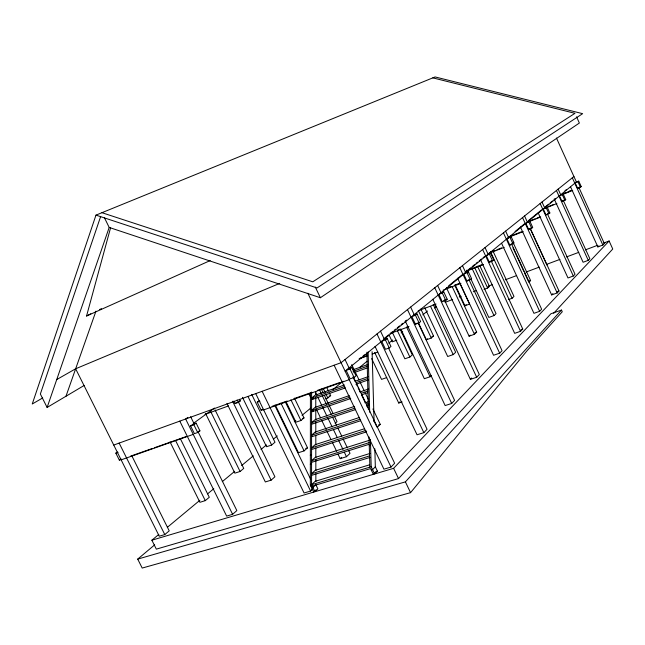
<?xml version="1.0" encoding="UTF-8"?>
<svg xmlns="http://www.w3.org/2000/svg" width="645" height="645" viewBox="0 0 645 645"><rect width="100%" height="100%" fill="white"/><g stroke="black" fill="none" stroke-linecap="round" stroke-linejoin="round"><path stroke-width="0.97" d="M311.696 487.886L312.914 487.515L315.856 484.709L317.888 488.878L314.954 491.708L311.567 484.734L311.591 392.096M313.728 492.071L310.342 485.104L310.422 393.216M210.189 260.572L86.551 316.01L110.609 227.685M95.976 215.132L317.042 287.944L582.645 113.665L435.085 76.94L95.976 215.132L32.25 404.004L42.691 397.941M100.652 216.51L40.353 393.998L47.117 407.447L84.124 385.476M47.117 407.447L109.19 227.435L104.506 217.897M65.975 396.248L95.96 311.14M311.753 489.41L310.6 491.055L304.077 493.006L255.734 393.611M154.679 544.856L137.716 559.11L142.198 568.06L410.559 492.651L526.973 350.832L562.271 311.761L561.497 310.068L550.886 313.776L398.529 478.59L156.332 549.137L151.865 540.204L158.831 534.415M137.716 559.11L405.407 481.871L561.497 310.068M553.7 313.244L612.75 249.01L609.122 240.996L603.752 243.004M151.865 540.204L393.611 468.318L609.122 240.996M334.118 365.215L383.928 469.173L391.015 467.053L394.635 463.263L353.412 377.051M375.027 346.373L417.041 434.77L423.846 432.65L427.071 429.272L388.629 348.244M405.302 321.121L445.155 405.56L451.71 403.456L454.612 400.408L418.049 322.782M432.803 299.272L470.374 379.357L476.695 377.269L479.332 374.511L444.437 299.99M457.636 278.221L493.57 355.258L499.665 353.194L502.06 350.686L469.06 279.817M480.614 259.943L514.67 333.344L520.555 331.304L522.748 329.014L491.047 260.596M501.592 243.286L533.939 313.325L539.631 311.317L541.639 309.213L511.485 243.818M520.426 227.024L551.652 294.926L557.159 292.951L559.005 291.016L530.271 228.427M538.22 212.971L567.979 277.955L573.316 276.02L575.026 274.23L547.597 214.253M554.232 198.999L583.096 262.257L588.264 260.354L589.844 258.693L563.222 200.248M570.664 187.074L597.859 246.914L602.873 245.044L605.413 242.383M470.374 379.357L471.705 377.978M551.652 294.926L552.894 293.636M597.859 246.914L598.85 245.89M374.834 448.783L375.334 466.803L377.406 471.116L374.656 473.954L371.189 466.746L370.391 439.318M375.334 466.803L372.576 469.625L371.27 470.012M314.905 490.942L316.082 489.813M312.567 489.168L310.6 491.055L262.136 391.289M338.012 454.136L340.197 458.668L346.486 456.716L350.017 453.338L348.711 450.621M377.083 427.441L380.284 424.378L372.923 408.986M400.884 329.079L424.337 378.704L430.038 376.777L431.36 375.503M424.732 307.641L447.695 356.508L453.217 354.597L455.644 352.267L433.174 304.384M446.509 287.888L469.092 336.174L474.438 334.287L476.679 332.151L455.015 285.759M471.035 279.245L488.805 317.437L493.997 315.574L496.061 313.599L474.543 267.296M508.72 299.498L512.074 298.28L513.984 296.45L492.957 251.01M512.952 242.23L530.609 280.543L528.836 282.244L524.667 273.206M340.197 458.668L341.624 457.321M374.681 352.452L398.739 403.036L399.908 401.924M469.092 336.174L470.221 335.102M311.567 484.734L315.179 481.307L369.48 464.851M370.246 457.361L312.204 475.163L311.527 473.777L315.171 470.374L370.149 453.395M368.924 444.357L312.172 462.167L311.503 460.788L315.163 457.442L368.795 440.495M366.666 431.819L312.188 449.299L311.519 447.92L315.155 444.671L364.659 428.691M179.794 421.121L226.645 516.105L232.619 514.323L236.844 510.574L198.176 432.029M226.951 403.423L265.345 481.952L271.126 480.154L274.923 476.784L238.432 402.004M275.391 405.116L298.482 452.701L304.093 450.895L307.544 447.84L285.171 401.642M335.142 423.346L337.029 421.669L334.416 416.243M392.483 332.651L404.867 358.797L409.865 357.04L412.316 354.871L400.392 329.659M418.339 322.645L426.409 339.786L431.271 338.044L433.537 336.029L420.83 309.011M484.048 289.363L487.636 288.025L489.45 286.412L479.711 265.434M426.409 339.786L427.554 338.778M455.168 284.84L464.94 305.778L466.254 304.617M360.652 420.717L312.196 436.592L311.535 435.222L315.147 432.069L359.62 417.404M355.653 409.519L312.212 424.055L311.551 422.693L315.139 419.629L354.645 406.334M349.364 395.595L315.123 407.342L311.567 410.317L312.22 411.679L313.647 410.486M351.976 367.384L350.025 368.988L346.131 370.383L350.179 378.857L354.081 377.478L356.024 375.85L351.976 367.384L348.098 368.771M387.177 338.48L385.436 339.907L381.695 341.278L385.492 349.284L389.241 347.937L390.967 346.486L387.177 338.48L383.444 339.851M417.033 313.962L415.461 315.252L411.857 316.59L415.445 324.209L419.057 322.879L420.613 321.573L417.033 313.962L413.437 315.3M443.792 291.983L438.89 294.475L442.293 301.731L445.776 300.425L447.187 299.24L443.792 291.983L440.317 293.306M468.383 271.787L463.731 274.141L466.964 281.075L471.608 278.713L468.383 271.787L465.029 273.077M490.74 253.429L486.314 255.662L489.394 262.297L493.812 260.056L490.74 253.429L487.499 254.686M511.146 236.675L506.922 238.795L509.856 245.156L514.073 243.028L511.146 236.675L508.01 237.908M531.706 228.217L532.689 227.387L529.892 221.275L525.852 223.307L528.658 229.41L531.706 228.217L528.892 222.098M556.901 203.538L543.308 209.02L545.993 214.898L549.854 212.963L547.17 207.085L544.227 208.27M572.712 190.38L559.441 195.814L562.021 201.482L565.73 199.619L563.149 193.96L560.295 195.121M578.759 181.148L575.203 182.922L577.678 188.372L581.234 186.59L578.759 181.148L575.993 182.269M415.445 324.209L416.493 323.33M466.964 281.075L468.254 279.994M489.394 262.297L490.571 261.306M509.856 245.156L510.937 244.253M528.658 229.41L529.658 228.58M545.993 214.898L549.854 212.963M562.021 201.482L562.875 200.764M577.678 188.372L581.234 186.59M56.736 379.558L75.65 368.779L159.267 536.221L164.789 534.568L169.224 530.851L131.951 456.071M170.022 441.89L199.918 502.302L205.287 500.633L209.294 497.279L180.31 438.608M205.578 413.501L234.861 473.148L240.093 471.471L243.737 468.415L215.035 409.841M242.456 397.296L266.546 446.719L271.642 445.034L274.98 442.236L251.687 394.361M286.001 401.569L295.974 422.169L300.933 420.492L304.005 417.92L294.459 398.167M325.403 398.795L327.821 397.965L330.651 395.595L329.345 392.878M167.345 527.328L199.861 500.294M207.601 493.852L213.793 488.708M222.307 481.622L234.699 471.326M241.665 465.529L253.275 455.87M261.015 449.436L266.441 444.929M273.407 439.132L277.277 435.915M294.305 421.749L295.853 420.467M302.045 415.316L310.567 408.237M333.014 389.564L343.075 381.195M359.338 367.674L367.078 361.24M388.758 343.213L392.628 339.996M401.142 332.917L402.69 331.627M422.814 314.889L427.466 311.027M344.43 384.968L315.115 395.216L311.583 398.102L312.236 399.457L313.647 398.296M547.17 207.085L546.25 207.843L548.943 213.729M563.149 193.96L562.303 194.661L564.883 200.329M384.001 338.641L388.677 334.811M390.241 333.538L392.579 331.627M394.135 330.353L395.699 329.079M397.264 327.805L399.602 325.894M401.158 324.612L402.722 323.339M405.06 321.428L406.624 320.154M448.743 285.735L462.005 274.899M465.126 272.351L470.592 267.885M472.148 266.611L474.486 264.7M476.05 263.426L477.606 262.152M479.171 260.878L481.509 258.967M483.073 257.686L484.629 256.412M515.057 231.555L524.417 223.904M528.319 220.719L541.582 209.883M544.702 207.335L548.597 204.151M550.161 202.869L552.499 200.958M554.063 199.684L555.619 198.41M564.98 190.759L566.544 189.485M345.139 371.189L576.388 181.946L556.466 138.054M573.921 176.512L341.076 362.7L113.746 445.05M259.379 400.577L257.242 402.206L261.185 410.317L262.604 409.212M197.684 432.521L199.918 430.86L196.12 423.136L192.847 424.297L190.597 425.934L194.411 433.674L197.684 432.521L193.871 424.765L196.12 423.136M233.901 401.109L235.094 403.56L238.271 402.416L240.279 400.924L239.48 399.295M235.094 403.56L236.433 402.569M193.323 423.418L214.479 408.059M187.913 417.388L185.647 419L232.619 514.323M117.414 452.032L115.842 453.129L119.325 460.095L120.889 458.99M109.19 227.435L320.388 297.732L579.363 123.034L576.574 116.85M86.551 316.01L90.832 313.801M99.628 309.495L101.467 308.673M75.65 368.779L279.736 283.373M193.234 434.391L121.139 459.869M563.682 193.524L566.471 192.395M568.326 191.646L571.115 190.517M562.343 194.234L571.647 190.469M263.66 409.897L349.203 379.671M548.5 206.537L553.128 204.675M563.585 200.482L565.73 199.619M530.577 220.63L535.189 218.8M537.027 218.066L539.792 216.962M526.852 222.485L540.712 217.002M509.268 236.618L521.41 231.829M530.416 228.282L532.689 227.387M508.244 237.457L523.208 231.563M490.394 252.268L495.054 250.445M496.924 249.72L501.584 247.898M488.346 253.55L504.229 247.349M468.899 269.666L473.559 267.869M475.429 267.151L481.96 264.627M492.191 260.685L493.812 260.056M466.746 271.021L483.573 264.539M446.34 288.331L451.016 286.549M454.757 285.13L459.434 283.349M443.139 290.129L460.941 283.365M443.712 300.546L447.187 299.24M418.186 310.761L436.052 304.069M445.123 302.295L452.653 299.482M459.24 297.022L461.119 296.321M473.357 291.742L476.179 290.685M488.418 286.114L492.183 284.711M505.357 279.785L516.653 275.56M526.07 272.045L539.244 267.119M546.775 264.297L559.957 259.379M566.544 256.912L578.783 252.34M585.37 249.873L597.609 245.302M487.66 287.081L489.45 286.412M434.367 307.899L436.068 307.262L434.794 304.537M528.989 281.139L530.609 280.543M397.352 330.143L400.182 329.103M464.94 305.778L469.544 304.077L459.756 283.091M390.072 333.554L408.986 326.588M396.772 340.189L392.297 341.818L389.314 335.521M363.2 355.508L366.957 354.153M238.69 401.496L240.279 400.924M359.168 358.58L367.61 355.532M205.005 414.421L228.459 405.955M360.007 358.483L367.521 355.774M372.213 354.081L377.849 352.049M431.924 336.609L433.537 336.029M557.175 291.677L559.005 291.016M190.597 425.934L193.871 424.765M257.242 402.206L259.887 401.255M115.842 453.129L118.083 452.322M352.71 369.891L367.747 364.53M353.113 371.335L367.263 366.304M353.766 372.713L366.981 368.029M474.897 332.772L476.679 332.151M198.281 431.441L199.918 430.86M119.325 460.095L121.574 459.304M130.596 456.128L152.446 448.436M154.34 447.775L186.639 436.407M272.029 406.358L287.21 401.013M293.854 398.675L311.89 392.329M317.582 390.33L339.407 382.646M261.185 410.317L263.837 409.382M354.831 381.324L368.061 376.696M311.583 398.102L344.793 386.516M356.185 382.55L367.569 378.575M312.236 399.457L345.454 387.895M355.895 384.267L368.239 379.969M329.039 396.151L330.651 395.595M521.071 329.595L522.748 329.014M386.694 377.599L381.55 379.381L371.649 358.588M359.821 392.007L368.384 389.064M311.567 410.317L350.05 397.151M361.313 393.297L367.884 391.047M312.22 411.679L350.719 398.537M361.982 394.692L367.618 392.773M302.352 418.476L304.005 417.92M364.989 402.851L368.755 401.585M311.551 422.693L354.984 408.124M366.312 404.318L368.198 403.689M366.989 405.729L368.875 405.1M398.739 403.036L402.101 401.924M311.535 435.222L359.975 419.306M305.682 448.436L307.544 447.84M378.55 424.942L380.284 424.378M311.519 447.92L365.981 430.392M310.301 455.322L311.511 454.943M311.503 460.788L369.182 442.631M310.285 464.215L311.495 463.836M369.891 467.133L369.262 445.751L370.544 445.348M311.527 473.777L369.561 455.918M310.342 485.104L371.189 466.746M311.019 486.491L370.585 468.576L373.35 474.341L376.108 471.503L377.406 471.116M432.819 77.868L574.977 113.318L312.785 281.809L101.95 212.697M119.148 443.091L164.789 534.568M175.553 440.479L205.287 500.633M190.622 416.678L194.177 423.902M210.657 411.462L240.093 471.471M237.078 399.964L238.271 402.416M232.587 401.246L271.126 480.154M248.043 396.586L271.642 445.034M290.903 399.755L300.933 420.492M280.954 403.157L304.093 450.895M274.722 405.221L310.608 479.162M315.695 392.773L316.993 395.474M317.864 397.272L321.766 405.382M322.629 407.18L326.967 416.186M327.837 417.984L332.175 426.99M333.473 429.691L337.383 437.802M338.681 440.503L343.019 449.509M344.317 452.209L346.486 456.716M308.745 393.434L310.487 397.062M316.606 409.744L320.541 417.896M321.847 420.613L326.217 429.675M327.096 431.489L331.022 439.64M332.336 442.357L336.706 451.419M326.733 387.443L328.474 391.064M323.5 388.975L325.225 392.571M326.088 394.369L327.821 397.965M321.355 389.088L323.097 392.708M324.403 395.425L328.321 403.568M329.192 405.382L333.11 413.526M319.557 390.031L321.299 393.652M322.169 395.458L326.523 404.504M327.394 406.31L331.304 414.445M332.61 417.162L336.529 425.297M337.835 428.014L341.753 436.149M343.059 438.866L347.413 447.912M315.316 287.114L320.388 297.732M351.727 364.619L354.323 370.053M355.185 371.859L359.08 380.01M359.95 381.824L364.272 390.878M365.135 392.684L368.601 399.932M405.407 481.871L410.559 492.651M350.025 368.988L354.081 377.478M345.035 359.531L349.074 367.972M352.96 376.978L354.677 380.582M356.403 384.186L357.266 385.984M358.128 387.79L359.854 391.394M361.571 394.998L365.022 402.206M366.747 405.81L367.61 407.616M373.64 420.226L376.656 426.538M393.611 468.318L398.529 478.59M307.85 293.257L391.015 467.053M385.436 339.907L389.241 347.937M380.526 331.151L384.315 339.133M377.003 333.965L423.846 432.65M415.461 315.252L419.057 322.879M410.639 307.068L414.219 314.663M407.471 309.608L451.71 403.456M406.527 326.991L430.038 376.777M397.465 330.82L409.865 357.04M430.634 306.496L453.217 354.597M418.508 310.914L431.271 338.044M452.089 286.445L474.438 334.287M442.373 293.153L445.776 300.425M437.641 285.485L441.027 292.725M434.762 287.783L476.695 377.269M472.374 269.078L493.997 315.574M466.803 270.15L468.068 272.883M467.093 272.851L470.326 279.793M462.457 265.635L465.682 272.553M459.845 267.723L499.665 353.194M490.531 251.744L512.074 298.28M489.563 254.396L492.643 261.04M485.024 247.591L488.096 254.211M482.637 249.502L520.555 331.304M477.542 266.288L487.636 288.025M510.066 237.562L513.001 243.931M505.624 231.12L508.55 237.465M513.001 247.906L523.837 271.4M503.439 232.869L539.631 311.317M524.554 215.978L527.352 222.073M530.625 229.523L546.896 264.966M522.539 217.591L557.159 292.951M542.01 202.03L544.686 207.892M540.147 203.514L573.316 276.02M558.151 189.122L560.723 194.766M556.425 190.493L588.264 260.354M577.968 181.793L580.452 187.252M578.855 187.381L604.333 243.512M572.325 177.786L602.873 245.044M372.101 351.694L374.076 421.757M368.142 351.968L369.69 412.211M366.908 352.226L368.351 409.599M369.037 436.988L369.262 445.751M315.76 391.588L315.76 394.571M315.768 397.497L315.776 407.761M315.776 409.639L315.792 420.04M315.792 421.943L315.8 432.472M315.808 435.375L315.816 445.074M315.824 448.009L315.832 457.837M315.832 459.812L315.848 470.769M315.848 473.753L315.856 481.718"/></g></svg>
